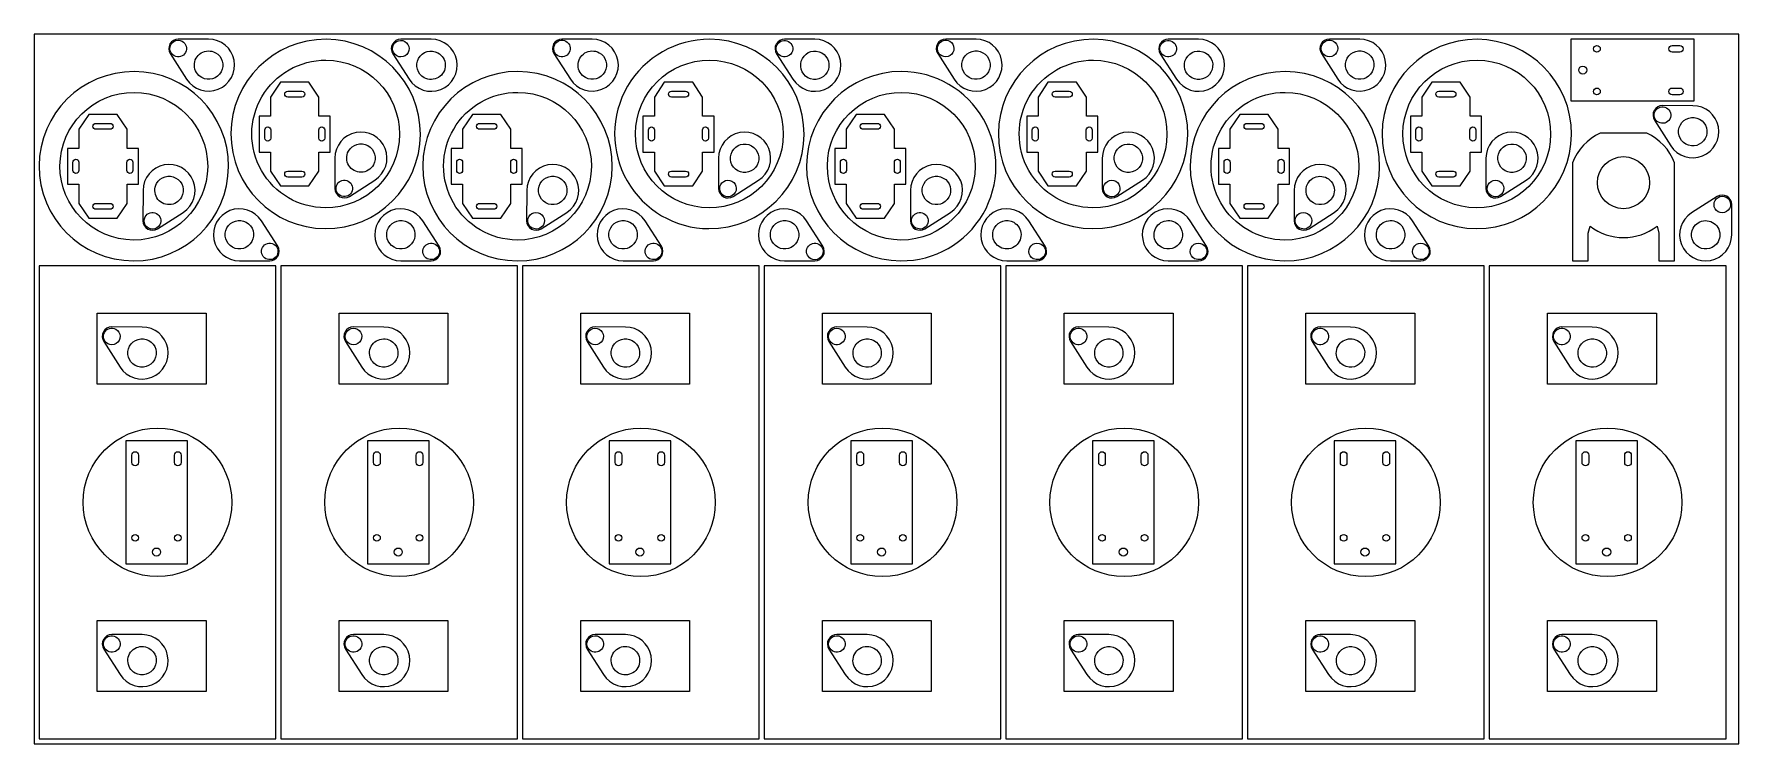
# Model space of a CAD drawing. Header units: metres. Extents: x 0 to 3600, y 0 to 1500.
import ezdxf

# ---------------------------------------------------------------- set-up
doc = ezdxf.new("R2010")
doc.units = ezdxf.units.M

msp = doc.modelspace()

# ---------------------------------------------------------------- linework, layer by layer
for points in [[(0, 0), (3600, 0), (3600, 1500), (0, 1500)], [(3245.3, 1488.9), (3245.3, 1358.9), (3505.3, 1358.9), (3505.3, 1488.9)], [(601.5, 1366.9), (580.5, 1398.2), (520.5, 1398.2), (499.5, 1366.9), (499.5, 1326.7), (475.5, 1326.7), (475.5, 1250.7), (499.5, 1250.7), (499.5, 1210.4), (520.5, 1179.2), (580.5, 1179.2), (601.5, 1210.4), (601.5, 1250.7), (625.5, 1250.7), (625.5, 1326.7), (601.5, 1326.7)], [(1411.8, 1366.9), (1390.8, 1398.2), (1330.8, 1398.2), (1309.8, 1366.9), (1309.8, 1326.7), (1285.8, 1326.7), (1285.8, 1250.7), (1309.8, 1250.7), (1309.8, 1210.4), (1330.8, 1179.2), (1390.8, 1179.2), (1411.8, 1210.4), (1411.8, 1250.7), (1435.8, 1250.7), (1435.8, 1326.7), (1411.8, 1326.7)], [(2222, 1366.9), (2201, 1398.2), (2141, 1398.2), (2120, 1366.9), (2120, 1326.7), (2096, 1326.7), (2096, 1250.7), (2120, 1250.7), (2120, 1210.4), (2141, 1179.2), (2201, 1179.2), (2222, 1210.4), (2222, 1250.7), (2246, 1250.7), (2246, 1326.7), (2222, 1326.7)], [(3032.3, 1366.9), (3011.3, 1398.2), (2951.3, 1398.2), (2930.3, 1366.9), (2930.3, 1326.7), (2906.3, 1326.7), (2906.3, 1250.7), (2930.3, 1250.7), (2930.3, 1210.4), (2951.3, 1179.2), (3011.3, 1179.2), (3032.3, 1210.4), (3032.3, 1250.7), (3056.3, 1250.7), (3056.3, 1326.7), (3032.3, 1326.7)], [(196.4, 1298.8), (175.4, 1330), (115.4, 1330), (94.4, 1298.8), (94.4, 1258.5), (70.4, 1258.5), (70.4, 1182.5), (94.4, 1182.5), (94.4, 1142.3), (115.4, 1111), (175.4, 1111), (196.4, 1142.3), (196.4, 1182.5), (220.4, 1182.5), (220.4, 1258.5), (196.4, 1258.5)], [(1006.6, 1298.8), (985.6, 1330), (925.6, 1330), (904.6, 1298.8), (904.6, 1258.5), (880.6, 1258.5), (880.6, 1182.5), (904.6, 1182.5), (904.6, 1142.3), (925.6, 1111), (985.6, 1111), (1006.6, 1142.3), (1006.6, 1182.5), (1030.6, 1182.5), (1030.6, 1258.5), (1006.6, 1258.5)], [(1816.9, 1298.8), (1795.9, 1330), (1735.9, 1330), (1714.9, 1298.8), (1714.9, 1258.5), (1690.9, 1258.5), (1690.9, 1182.5), (1714.9, 1182.5), (1714.9, 1142.3), (1735.9, 1111), (1795.9, 1111), (1816.9, 1142.3), (1816.9, 1182.5), (1840.9, 1182.5), (1840.9, 1258.5), (1816.9, 1258.5)], [(2627.2, 1298.8), (2606.2, 1330), (2546.2, 1330), (2525.2, 1298.8), (2525.2, 1258.5), (2501.2, 1258.5), (2501.2, 1182.5), (2525.2, 1182.5), (2525.2, 1142.3), (2546.2, 1111), (2606.2, 1111), (2627.2, 1142.3), (2627.2, 1182.5), (2651.2, 1182.5), (2651.2, 1258.5), (2627.2, 1258.5)], [(510.5, 1010.5), (10.5, 1010.5), (10.5, 10.5), (510.5, 10.5)], [(1020.9, 1010.5), (520.9, 1010.5), (520.9, 10.5), (1020.9, 10.5)], [(1531.3, 1010.5), (1031.3, 1010.5), (1031.3, 10.5), (1531.3, 10.5)], [(2041.6, 1010.5), (1541.6, 1010.5), (1541.6, 10.5), (2041.6, 10.5)], [(2552, 1010.5), (2052, 1010.5), (2052, 10.5), (2552, 10.5)], [(3062.4, 1010.5), (2562.4, 1010.5), (2562.4, 10.5), (3062.4, 10.5)], [(3572.8, 1010.5), (3072.8, 1010.5), (3072.8, 10.5), (3572.8, 10.5)], [(363.5, 910.5), (363.5, 760.5), (133.5, 760.5), (133.5, 910.5)], [(873.9, 910.5), (873.9, 760.5), (643.9, 760.5), (643.9, 910.5)], [(1384.3, 910.5), (1384.3, 760.5), (1154.3, 760.5), (1154.3, 910.5)], [(1894.6, 910.5), (1894.6, 760.5), (1664.6, 760.5), (1664.6, 910.5)], [(2405, 910.5), (2405, 760.5), (2175, 760.5), (2175, 910.5)], [(2915.4, 910.5), (2915.4, 760.5), (2685.4, 760.5), (2685.4, 910.5)], [(3425.8, 910.5), (3425.8, 760.5), (3195.8, 760.5), (3195.8, 910.5)], [(193.6, 380.5), (323.6, 380.5), (323.6, 640.5), (193.6, 640.5)], [(704, 380.5), (834, 380.5), (834, 640.5), (704, 640.5)], [(1214.3, 380.5), (1344.3, 380.5), (1344.3, 640.5), (1214.3, 640.5)], [(1724.7, 380.5), (1854.7, 380.5), (1854.7, 640.5), (1724.7, 640.5)], [(2235.1, 380.5), (2365.1, 380.5), (2365.1, 640.5), (2235.1, 640.5)], [(2745.4, 380.5), (2875.4, 380.5), (2875.4, 640.5), (2745.4, 640.5)], [(3255.8, 380.5), (3385.8, 380.5), (3385.8, 640.5), (3255.8, 640.5)], [(363.5, 110.5), (133.5, 110.5), (133.5, 260.5), (363.5, 260.5)], [(873.9, 110.5), (643.9, 110.5), (643.9, 260.5), (873.9, 260.5)], [(1384.3, 110.5), (1154.3, 110.5), (1154.3, 260.5), (1384.3, 260.5)], [(1894.6, 110.5), (1664.6, 110.5), (1664.6, 260.5), (1894.6, 260.5)], [(2405, 110.5), (2175, 110.5), (2175, 260.5), (2405, 260.5)], [(2915.4, 110.5), (2685.4, 110.5), (2685.4, 260.5), (2915.4, 260.5)], [(3425.8, 110.5), (3195.8, 110.5), (3195.8, 260.5), (3425.8, 260.5)]]:
    msp.add_lwpolyline(points, close=True)
for points in [[(322.1, 1404.7, 1.685855), (368.5, 1489.4), (304.5, 1489.5, 0.593171), (287.6, 1458.7)], [(312.8, 1484.8, -1), (296, 1454.1, -1)], [(616.5, 1488.9, 1), (614.8, 1088.9, 1)], [(792, 1404.5, 1.685855), (838.5, 1489.1), (774.4, 1489.2, 0.593171), (757.5, 1458.4)], [(782.8, 1484.5, -1), (765.9, 1453.9, -1)], [(1132.4, 1404.7, 1.685855), (1178.8, 1489.4), (1114.7, 1489.5, 0.593171), (1097.8, 1458.7)], [(1123.1, 1484.8, -1), (1106.3, 1454.1, -1)], [(1426.8, 1488.9, 1), (1425.1, 1088.9, 1)], [(1602.3, 1404.5, 1.685855), (1648.7, 1489.1), (1584.7, 1489.2, 0.593171), (1567.8, 1458.4)], [(1593, 1484.5, -1), (1576.2, 1453.9, -1)], [(1942.6, 1404.7, 1.685855), (1989.1, 1489.4), (1925, 1489.5, 0.593171), (1908.1, 1458.7)], [(1933.4, 1484.8, -1), (1916.6, 1454.1, -1)], [(2237.1, 1488.9, 1), (2235.4, 1088.9, 1)], [(2412.6, 1404.5, 1.685855), (2459, 1489.1), (2394.9, 1489.2, 0.593171), (2378.1, 1458.4)], [(2403.3, 1484.5, -1), (2386.5, 1453.9, -1)], [(2752.9, 1404.7, 1.685855), (2799.3, 1489.4), (2735.3, 1489.5, 0.593171), (2718.4, 1458.7)], [(2743.7, 1484.8, -1), (2726.8, 1454.1, -1)], [(3047.4, 1488.9, 1), (3045.6, 1088.9, 1)], [(382.8, 1460.7, -1), (354, 1408.1, -1)], [(616.4, 1444.9, -1), (615, 1132.9, -1)], [(852.8, 1460.4, -1), (823.9, 1407.8, -1)], [(1193.1, 1460.7, -1), (1164.3, 1408.1, -1)], [(1426.6, 1444.9, -1), (1425.3, 1132.9, -1)], [(1663.1, 1460.4, -1), (1634.2, 1407.8, -1)], [(2003.4, 1460.7, -1), (1974.5, 1408.1, -1)], [(2236.9, 1444.9, -1), (2235.6, 1132.9, -1)], [(2473.3, 1460.4, -1), (2444.5, 1407.8, -1)], [(2813.7, 1460.7, -1), (2784.8, 1408.1, -1)], [(3047.2, 1444.9, -1), (3045.8, 1132.9, -1)], [(3300.3, 1461.9, -1), (3300.3, 1475.9, -1)], [(3475.3, 1475.9, -1), (3475.3, 1461.9), (3459.3, 1461.9, -1), (3459.3, 1475.9)], [(211.4, 1420.8, 1), (209.7, 1020.8, 1)], [(1021.7, 1420.8, 1), (1019.9, 1020.8, 1)], [(1832, 1420.8, 1), (1830.2, 1020.8, 1)], [(2642.2, 1420.8, 1), (2640.5, 1020.8, 1)], [(3270.3, 1415.4, -1), (3270.3, 1432.4, -1)], [(211.2, 1376.8, -1), (209.9, 1064.8, -1)], [(535.5, 1379.4), (565.5, 1379.4, -1), (565.5, 1366.9), (535.5, 1366.9, -1)], [(1021.5, 1376.8, -1), (1020.1, 1064.8, -1)], [(1345.8, 1379.4), (1375.8, 1379.4, -1), (1375.8, 1366.9), (1345.8, 1366.9, -1)], [(1831.8, 1376.8, -1), (1830.4, 1064.8, -1)], [(2156, 1379.4), (2186, 1379.4, -1), (2186, 1366.9), (2156, 1366.9, -1)], [(2642, 1376.8, -1), (2640.7, 1064.8, -1)], [(2966.3, 1379.4), (2996.3, 1379.4, -1), (2996.3, 1366.9), (2966.3, 1366.9, -1)], [(3300.3, 1371.9, -1), (3300.3, 1385.9, -1)], [(3475.3, 1385.9, -1), (3475.3, 1371.9), (3459.3, 1371.9, -1), (3459.3, 1385.9)], [(3456.3, 1264.1, 1.685855), (3502.7, 1348.7), (3438.7, 1348.8, 0.593171), (3421.8, 1318)], [(3447, 1344.1, -1), (3430.2, 1313.5, -1)], [(130.4, 1311.3), (160.4, 1311.3, -1), (160.4, 1298.8), (130.4, 1298.8, -1)], [(487.2, 1297.4, -1), (499.7, 1297.4), (499.7, 1279.9, -1), (487.2, 1279.9)], [(613.7, 1279.9, -1), (601.2, 1279.9), (601.2, 1297.4, -1), (613.7, 1297.4)], [(940.6, 1311.3), (970.6, 1311.3, -1), (970.6, 1298.8), (940.6, 1298.8, -1)], [(1297.5, 1297.4, -1), (1310, 1297.4), (1310, 1279.9, -1), (1297.5, 1279.9)], [(1424, 1279.9, -1), (1411.5, 1279.9), (1411.5, 1297.4, -1), (1424, 1297.4)], [(1750.9, 1311.3), (1780.9, 1311.3, -1), (1780.9, 1298.8), (1750.9, 1298.8, -1)], [(2107.8, 1297.4, -1), (2120.3, 1297.4), (2120.3, 1279.9, -1), (2107.8, 1279.9)], [(2234.3, 1279.9, -1), (2221.8, 1279.9), (2221.8, 1297.4, -1), (2234.3, 1297.4)], [(2561.2, 1311.3), (2591.2, 1311.3, -1), (2591.2, 1298.8), (2561.2, 1298.8, -1)], [(2918.1, 1297.4, -1), (2930.6, 1297.4), (2930.6, 1279.9, -1), (2918.1, 1279.9)], [(3044.6, 1279.9, -1), (3032.1, 1279.9), (3032.1, 1297.4, -1), (3044.6, 1297.4)], [(3517.1, 1320, -1), (3488.2, 1267.4, -1)], [(719.7, 1191.6, 1.685855), (635.1, 1238.1), (635, 1174, 0.593171), (665.8, 1157.1)], [(663.8, 1252.4, -1), (716.4, 1223.5, -1)], [(1530, 1191.3, 1.685855), (1445.4, 1237.8), (1445.3, 1173.7, 0.593171), (1476.1, 1156.8)], [(1474.1, 1252.1, -1), (1526.7, 1223.2, -1)], [(2340.3, 1191.3, 1.685855), (2255.7, 1237.8), (2255.6, 1173.7, 0.593171), (2286.3, 1156.8)], [(2284.4, 1252.1, -1), (2337, 1223.2, -1)], [(3150.6, 1191.3, 1.685855), (3065.9, 1237.8), (3065.8, 1173.7, 0.593171), (3096.6, 1156.8)], [(3094.6, 1252.1, -1), (3147.2, 1223.2, -1)], [(3427.1, 1094.1), (3431, 1079.6), (3431, 1020.8), (3464.3, 1020.8), (3464.3, 1228, 0.191708), (3405.9, 1290.8), (3306.8, 1290.8, 0.191708), (3248.3, 1228), (3248.3, 1020.8), (3281.6, 1020.8), (3281.6, 1079.6), (3285.6, 1094.1, 0.340547)], [(82.1, 1229.3, -1), (94.6, 1229.3), (94.6, 1211.8, -1), (82.1, 1211.8)], [(208.6, 1211.8, -1), (196.1, 1211.8), (196.1, 1229.3, -1), (208.6, 1229.3)], [(314.6, 1123.2, 1.685855), (230, 1169.7), (229.9, 1105.6, 0.593171), (260.6, 1088.7)], [(892.4, 1229.3, -1), (904.9, 1229.3), (904.9, 1211.8, -1), (892.4, 1211.8)], [(1018.9, 1211.8, -1), (1006.4, 1211.8), (1006.4, 1229.3, -1), (1018.9, 1229.3)], [(1124.9, 1123.2, 1.685855), (1040.3, 1169.7), (1040.1, 1105.6, 0.593171), (1070.9, 1088.7)], [(1702.7, 1229.3, -1), (1715.2, 1229.3), (1715.2, 1211.8, -1), (1702.7, 1211.8)], [(1829.2, 1211.8, -1), (1816.7, 1211.8), (1816.7, 1229.3, -1), (1829.2, 1229.3)], [(1935.2, 1123.2, 1.685855), (1850.5, 1169.7), (1850.4, 1105.6, 0.593171), (1881.2, 1088.7)], [(2512.9, 1229.3, -1), (2525.4, 1229.3), (2525.4, 1211.8, -1), (2512.9, 1211.8)], [(2639.4, 1211.8, -1), (2626.9, 1211.8), (2626.9, 1229.3, -1), (2639.4, 1229.3)], [(2745.4, 1123.2, 1.685855), (2660.8, 1169.7), (2660.7, 1105.6, 0.593171), (2691.5, 1088.7)], [(3411.3, 1186, -1), (3301.3, 1186, -1)], [(258.7, 1184, -1), (311.3, 1155.1, -1)], [(535.5, 1197.9, -1), (535.5, 1210.4), (565.5, 1210.4, -1), (565.5, 1197.9)], [(639.7, 1182.4, -1), (670.3, 1165.5, -1)], [(1068.9, 1184, -1), (1121.6, 1155.1, -1)], [(1345.8, 1197.9, -1), (1345.8, 1210.4), (1375.8, 1210.4, -1), (1375.8, 1197.9)], [(1449.9, 1182.1, -1), (1480.6, 1165.3, -1)], [(1879.2, 1184, -1), (1931.8, 1155.1, -1)], [(2156, 1197.9, -1), (2156, 1210.4), (2186, 1210.4, -1), (2186, 1197.9)], [(2260.2, 1182.1, -1), (2290.9, 1165.3, -1)], [(2689.5, 1184, -1), (2742.1, 1155.1, -1)], [(2966.3, 1197.9, -1), (2966.3, 1210.4), (2996.3, 1210.4, -1), (2996.3, 1197.9)], [(3070.5, 1182.1, -1), (3101.2, 1165.3, -1)], [(3500.2, 1122.1, 1.685855), (3584.8, 1075.7), (3585, 1139.7, 0.593171), (3554.2, 1156.6)], [(3580.3, 1131.3, -1), (3549.6, 1148.2, -1)], [(130.4, 1129.8, -1), (130.4, 1142.3), (160.4, 1142.3, -1), (160.4, 1129.8)], [(234.5, 1114, -1), (265.2, 1097.1, -1)], [(479.9, 1105.5, 1.685855), (433.5, 1020.9), (497.5, 1020.8, 0.593171), (514.4, 1051.5)], [(820.8, 1105.5, 1.685855), (774.4, 1020.9), (838.4, 1020.8, 0.593171), (855.3, 1051.5)], [(940.6, 1129.8, -1), (940.6, 1142.3), (970.6, 1142.3, -1), (970.6, 1129.8)], [(1044.8, 1114, -1), (1075.5, 1097.1, -1)], [(1290.2, 1105.5, 1.685855), (1243.7, 1020.9), (1307.8, 1020.8, 0.593171), (1324.7, 1051.5)], [(1631.1, 1105.5, 1.685855), (1584.6, 1020.9), (1648.7, 1020.8, 0.593171), (1665.6, 1051.5)], [(1750.9, 1129.8, -1), (1750.9, 1142.3), (1780.9, 1142.3, -1), (1780.9, 1129.8)], [(1855.1, 1114, -1), (1885.8, 1097.1, -1)], [(2100.5, 1105.5, 1.685855), (2054, 1020.9), (2118.1, 1020.8, 0.593171), (2135, 1051.5)], [(2441.4, 1105.5, 1.685855), (2394.9, 1020.9), (2459, 1020.8, 0.593171), (2475.9, 1051.5)], [(2561.2, 1129.8, -1), (2561.2, 1142.3), (2591.2, 1142.3, -1), (2591.2, 1129.8)], [(2665.3, 1114, -1), (2696, 1097.1, -1)], [(2910.7, 1105.5, 1.685855), (2864.3, 1020.9), (2928.4, 1020.8, 0.593171), (2945.2, 1051.5)], [(419.1, 1049.6, -1), (448, 1102.2, -1)], [(760, 1049.6, -1), (788.9, 1102.2, -1)], [(1229.4, 1049.6, -1), (1258.3, 1102.2, -1)], [(1570.3, 1049.6, -1), (1599.2, 1102.2, -1)], [(2039.7, 1049.6, -1), (2068.6, 1102.2, -1)], [(2380.6, 1049.6, -1), (2409.4, 1102.2, -1)], [(2850, 1049.6, -1), (2878.8, 1102.2, -1)], [(3556.1, 1061.3, -1), (3503.5, 1090.2, -1)], [(489.2, 1025.4, -1), (506, 1056.1, -1)], [(830, 1025.4, -1), (846.9, 1056.1, -1)], [(1299.4, 1025.4, -1), (1316.3, 1056.1, -1)], [(1640.3, 1025.4, -1), (1657.2, 1056.1, -1)], [(2109.7, 1025.4, -1), (2126.5, 1056.1, -1)], [(2450.6, 1025.4, -1), (2467.4, 1056.1, -1)], [(2920, 1025.4, -1), (2936.8, 1056.1, -1)], [(181.7, 796.3, 1.685855), (228.1, 881), (164.1, 881.1, 0.593171), (147.2, 850.3)], [(172.4, 876.4, -1), (155.6, 845.7, -1)], [(692.1, 796.3, 1.685855), (738.5, 881), (674.4, 881.1, 0.593171), (657.5, 850.3)], [(682.8, 876.4, -1), (666, 845.7, -1)], [(1202.4, 796.3, 1.685855), (1248.9, 881), (1184.8, 881.1, 0.593171), (1167.9, 850.3)], [(1193.2, 876.4, -1), (1176.3, 845.7, -1)], [(1712.8, 796.3, 1.685855), (1759.2, 881), (1695.2, 881.1, 0.593171), (1678.3, 850.3)], [(1703.5, 876.4, -1), (1686.7, 845.7, -1)], [(2223.2, 796.3, 1.685855), (2269.6, 881), (2205.5, 881.1, 0.593171), (2188.6, 850.3)], [(2213.9, 876.4, -1), (2197.1, 845.7, -1)], [(2733.5, 796.3, 1.685855), (2780, 881), (2715.9, 881.1, 0.593171), (2699, 850.3)], [(2724.3, 876.4, -1), (2707.4, 845.7, -1)], [(3243.9, 796.3, 1.685855), (3290.3, 881), (3226.3, 881.1, 0.593171), (3209.4, 850.3)], [(3234.6, 876.4, -1), (3217.8, 845.7, -1)], [(242.4, 852.3, -1), (213.6, 799.7, -1)], [(752.8, 852.3, -1), (724, 799.7, -1)], [(1263.2, 852.3, -1), (1234.3, 799.7, -1)], [(1773.6, 852.3, -1), (1744.7, 799.7, -1)], [(2283.9, 852.3, -1), (2255.1, 799.7, -1)], [(2794.3, 852.3, -1), (2765.4, 799.7, -1)], [(3304.7, 852.3, -1), (3275.8, 799.7, -1)], [(260.5, 353.5, -1), (260.5, 667.5, -1)], [(770.9, 353.5, -1), (770.9, 667.5, -1)], [(1281.3, 353.5, -1), (1281.3, 667.5, -1)], [(1791.6, 353.5, -1), (1791.6, 667.5, -1)], [(2302, 353.5, -1), (2302, 667.5, -1)], [(2812.4, 353.5, -1), (2812.4, 667.5, -1)], [(3322.8, 353.5, -1), (3322.8, 667.5, -1)], [(206.6, 610.5, -1), (220.6, 610.5), (220.6, 594.5, -1), (206.6, 594.5)], [(296.6, 610.5, -1), (310.6, 610.5), (310.6, 594.5, -1), (296.6, 594.5)], [(717, 610.5, -1), (731, 610.5), (731, 594.5, -1), (717, 594.5)], [(807, 610.5, -1), (821, 610.5), (821, 594.5, -1), (807, 594.5)], [(1227.3, 610.5, -1), (1241.3, 610.5), (1241.3, 594.5, -1), (1227.3, 594.5)], [(1317.3, 610.5, -1), (1331.3, 610.5), (1331.3, 594.5, -1), (1317.3, 594.5)], [(1737.7, 610.5, -1), (1751.7, 610.5), (1751.7, 594.5, -1), (1737.7, 594.5)], [(1827.7, 610.5, -1), (1841.7, 610.5), (1841.7, 594.5, -1), (1827.7, 594.5)], [(2248.1, 610.5, -1), (2262.1, 610.5), (2262.1, 594.5, -1), (2248.1, 594.5)], [(2338.1, 610.5, -1), (2352.1, 610.5), (2352.1, 594.5, -1), (2338.1, 594.5)], [(2758.4, 610.5, -1), (2772.4, 610.5), (2772.4, 594.5, -1), (2758.4, 594.5)], [(2848.4, 610.5, -1), (2862.4, 610.5), (2862.4, 594.5, -1), (2848.4, 594.5)], [(3268.8, 610.5, -1), (3282.8, 610.5), (3282.8, 594.5, -1), (3268.8, 594.5)], [(3358.8, 610.5, -1), (3372.8, 610.5), (3372.8, 594.5, -1), (3358.8, 594.5)], [(220.6, 435.5, -1), (206.6, 435.5, -1)], [(310.6, 435.5, -1), (296.6, 435.5, -1)], [(731, 435.5, -1), (717, 435.5, -1)], [(821, 435.5, -1), (807, 435.5, -1)], [(1241.3, 435.5, -1), (1227.3, 435.5, -1)], [(1331.3, 435.5, -1), (1317.3, 435.5, -1)], [(1751.7, 435.5, -1), (1737.7, 435.5, -1)], [(1841.7, 435.5, -1), (1827.7, 435.5, -1)], [(2262.1, 435.5, -1), (2248.1, 435.5, -1)], [(2352.1, 435.5, -1), (2338.1, 435.5, -1)], [(2772.4, 435.5, -1), (2758.4, 435.5, -1)], [(2862.4, 435.5, -1), (2848.4, 435.5, -1)], [(3282.8, 435.5, -1), (3268.8, 435.5, -1)], [(3372.8, 435.5, -1), (3358.8, 435.5, -1)], [(267.1, 405.5, -1), (250.1, 405.5, -1)], [(777.5, 405.5, -1), (760.5, 405.5, -1)], [(1287.8, 405.5, -1), (1270.8, 405.5, -1)], [(1798.2, 405.5, -1), (1781.2, 405.5, -1)], [(2308.6, 405.5, -1), (2291.6, 405.5, -1)], [(2818.9, 405.5, -1), (2801.9, 405.5, -1)], [(3329.3, 405.5, -1), (3312.3, 405.5, -1)], [(181.7, 146.4, 1.685855), (228.1, 231), (164.1, 231.1, 0.593171), (147.2, 200.4)], [(172.4, 226.5, -1), (155.6, 195.8, -1)], [(692.1, 146.4, 1.685855), (738.5, 231), (674.4, 231.1, 0.593171), (657.5, 200.4)], [(682.8, 226.5, -1), (666, 195.8, -1)], [(1202.4, 146.4, 1.685855), (1248.9, 231), (1184.8, 231.1, 0.593171), (1167.9, 200.4)], [(1193.2, 226.5, -1), (1176.3, 195.8, -1)], [(1712.8, 146.4, 1.685855), (1759.2, 231), (1695.2, 231.1, 0.593171), (1678.3, 200.4)], [(1703.5, 226.5, -1), (1686.7, 195.8, -1)], [(2223.2, 146.4, 1.685855), (2269.6, 231), (2205.5, 231.1, 0.593171), (2188.6, 200.4)], [(2213.9, 226.5, -1), (2197.1, 195.8, -1)], [(2733.5, 146.4, 1.685855), (2780, 231), (2715.9, 231.1, 0.593171), (2699, 200.4)], [(2724.3, 226.5, -1), (2707.4, 195.8, -1)], [(3243.9, 146.4, 1.685855), (3290.3, 231), (3226.3, 231.1, 0.593171), (3209.4, 200.4)], [(3234.6, 226.5, -1), (3217.8, 195.8, -1)], [(242.4, 202.3, -1), (213.6, 149.7, -1)], [(752.8, 202.3, -1), (724, 149.7, -1)], [(1263.2, 202.3, -1), (1234.3, 149.7, -1)], [(1773.6, 202.3, -1), (1744.7, 149.7, -1)], [(2283.9, 202.3, -1), (2255.1, 149.7, -1)], [(2794.3, 202.3, -1), (2765.4, 149.7, -1)], [(3304.7, 202.3, -1), (3275.8, 149.7, -1)]]:
    msp.add_lwpolyline(points, format="xyb", close=True)

doc.saveas('drawing.dxf')
